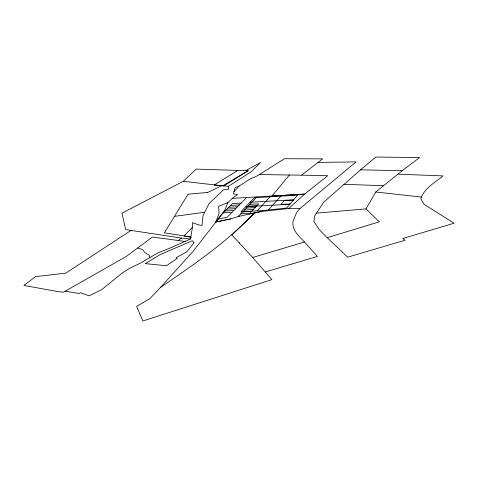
<?xml version="1.0" encoding="UTF-8"?>
<svg xmlns="http://www.w3.org/2000/svg" width="478" height="478" viewBox="0 0 478 478"><rect width="100%" height="100%" fill="white"/><g stroke="black" fill="none" stroke-linecap="round" stroke-linejoin="round"><path stroke-width="0.72" d="M190.513 239.048L192.437 227.193L192.473 222.652L198.836 224.941L202.075 225.449L202.953 215.751L209.035 203.586L223.441 189.838L228.388 189.342L228.359 186.289L251.111 171.823L260.516 162.532L245.638 170.67L196.273 169.104L183.295 181.323L121.938 213.176L125.666 229.595L181.55 238.068L190.531 239.03L168.537 248.703L157.991 252.82L141.022 262.81L129.705 268.283L122.541 272.801L101.665 289.686L89.081 295.834L80.561 292.685L79.013 293.498L65.217 291.18L63.389 292.166L58.238 291.628L23.9 285.45L35.617 276.607L65.803 273.129L131.205 230.3M259.315 174.572L301.6 175.163L322.692 158.869L284.476 158.72L259.315 174.572L255.467 176.741L250.86 178.461L239.281 186.002L235.08 187.651L233.455 193.835L237.452 194.63L232.218 198.376L227.839 202.672L218.625 206.281L219.085 213.654L215.907 221.535L224.517 210.953L227.839 202.672M398.001 174.171L443.088 175.916C434.992 182.524 424.739 187.932 420.909 198.292L421.357 199.786L424.147 204.351L454.1 223.22L402.775 238.51L405.093 240.225L347.655 257.17L326.247 236.795L319.214 229.542L313.98 221.702L314.572 216.02L323.636 202.314L360.52 169.839L375.845 157.047L419.63 157.561L402.231 170.694L375.768 191.995L365.975 208.91L316.125 213.152M224.517 210.953L193.13 251.279L160.399 287.541L149.883 298.607L136.589 306.392L142.856 320.953L271.892 279.654L252.671 257.469L304.522 241.999L317.422 256.423L265.338 271.946M289.429 175.008L271.904 196.04L304.582 194.092L327.765 175.707L301.6 175.163M268.379 209.997L280.771 196.183M257.104 210.894L270.13 196.811M233.981 191.684L239.281 186.002M192.437 227.193L184.054 235.905L164.372 232.87L188.069 194.188L207.679 192.449M238.056 216.618L256.973 196.912M318.007 162.401L356.116 161.899L299.933 208.569C296.139 211.694 295.063 216.737 293.092 220.997C291.449 229.972 299.031 236.174 304.522 241.999M246.618 197.528L227.199 217.209L217.998 219.139M262.046 211.378L254.882 212.8L231.818 234.907L239.472 243.117M253.161 214.281C225.903 243.033 192.849 265.171 160.399 287.541M239.484 216.193L262.04 211.378L288.748 208.545L304.582 194.092L232.218 198.376M65.217 291.18L126.306 256.423L152.434 237.052L178.252 240.506L181.562 238.05M245.638 170.67L248.202 170.718L223.782 185.954L183.295 181.323M222.652 185.852L248.202 170.718M214.24 184.962L237.572 170.515M207.661 192.467L221.499 185.811L214.252 184.95M230.725 218.888L215.686 222.049L230.713 218.906L239.502 216.176M327.34 237.62L379.329 221.81L365.975 208.91M249.343 213.899L254.87 212.824M174.488 216.361L204.596 212.256M262.231 210.649L286.639 208.055L297.621 195.191L254.439 197.731L240.918 211.754L262.577 210.613M250.09 202.242L293.707 199.774M241.121 203.096L232.475 203.58L223.083 212.901L231.902 212.447M293.39 200.151L284.255 200.664L280.968 204.411L290.182 203.909M230.629 205.409L239.311 204.931M249.839 204.345L258.7 203.855L249.779 213.367L240.739 213.827M228.771 207.255L237.488 206.783M248.052 206.203L256.949 205.719M245.811 206.681L289.853 204.285M226.895 209.119L235.642 208.653M246.254 208.079L255.186 207.601M224.995 211.001L233.784 210.541M244.431 209.979L253.4 209.507M242.591 211.891L251.601 211.425M288.748 208.545L299.933 208.569M360.52 169.839L402.231 170.694M343.927 184.317L383.481 185.703M223.782 185.954L228.359 186.289M375.768 191.995L421.357 197.061M178.252 240.506L185.165 241.527M137.652 248.01L142.444 249.54L145.21 252.844L149.16 255.204L149.853 257.528M239.191 242.848L252.659 257.493M193.913 242.776L186.982 251.733L176.137 257.684L177.248 258.371L166.41 265.732L145.252 263.629L160.208 254.565L192.401 240.709L193.913 242.776M191.045 237.178L184.054 235.905L191.033 237.202"/></g></svg>
